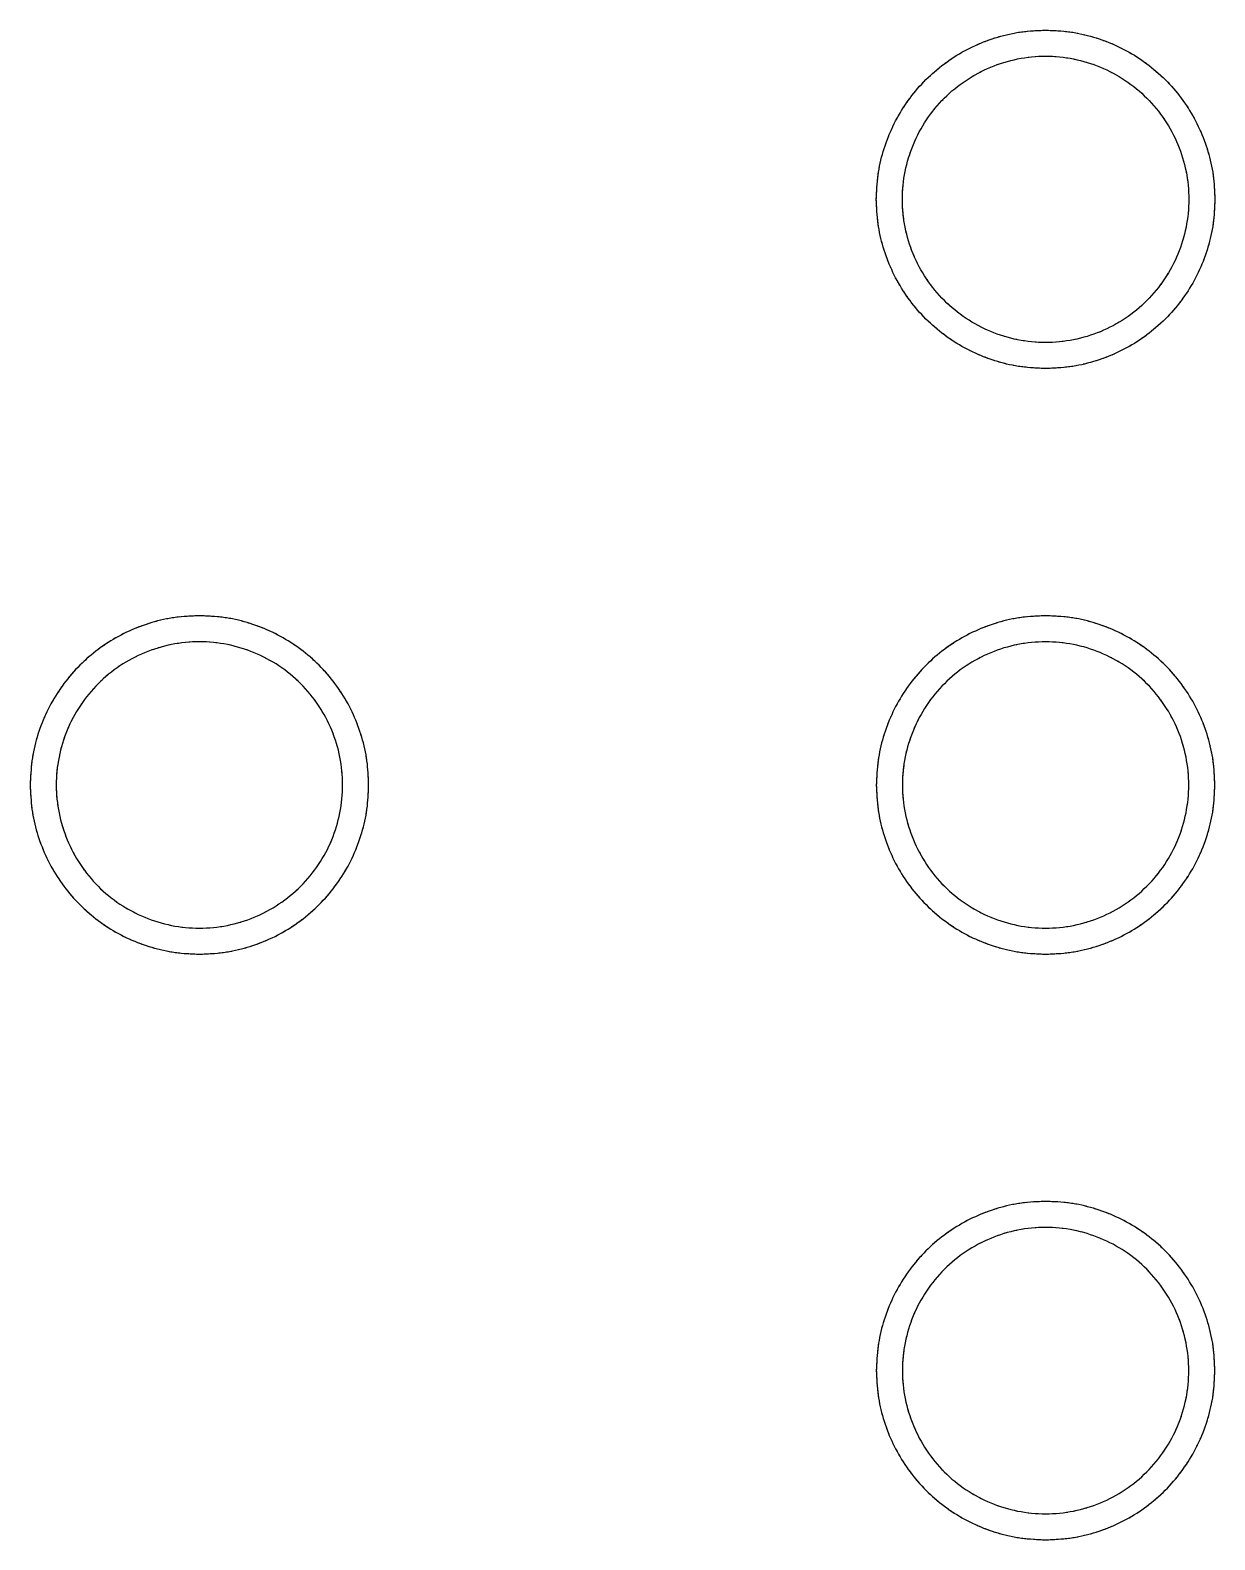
# Model space of a CAD drawing. Header units: millimetres. Extents: x 18456 to 179493, y -203649 to 469211.
# Drawn here: x 116281.9 to 116372.9, y 124331 to 124447 of the extents above; entities that cross this region are included whole.
import ezdxf

# ---------------------------------------------------------------- set-up
doc = ezdxf.new("R2010")
doc.units = ezdxf.units.MM
doc.linetypes.add('X-평면도(기본형)$0$HIDDENX2', pattern=[0.75, 0.5, -0.25])
doc.layers.add('X-평면도(기본형)$0$FUR', color=6, linetype='Continuous', true_color=0xff00ff)
doc.layers.add('X-평면도(기본형)$0$KITC', color=6, linetype='Continuous', true_color=0xff00ff)

# ---------------------------------------------------------------- blocks, each defined once
blk = doc.blocks.new('X-평면도(기본형)$0$SB1703 1500')
at = {"layer": 'X-평면도(기본형)$0$FUR', "color": 8, "linetype": 'X-평면도(기본형)$0$HIDDENX2', "ltscale": 2, "true_color": 0x808080}
for points, knots in [([(829.7, 458), (829.07, 457.98), (827.83, 457.93), (826.02, 457.51), (824.28, 456.87), (822.65, 455.98), (821.16, 454.87), (819.84, 453.55), (818.72, 452.05), (817.83, 450.42), (817.19, 448.69), (816.77, 446.87), (816.72, 445.63), (816.7, 445)], [0, 0, 0, 0, 0.09151, 0.182222, 0.272609, 0.363102, 0.45415, 0.545928, 0.636966, 0.727442, 0.817806, 0.908497, 1, 1, 1, 1]), ([(842.7, 445), (842.67, 445.63), (842.62, 446.87), (842.21, 448.69), (841.56, 450.42), (840.67, 452.05), (839.56, 453.55), (838.23, 454.87), (836.74, 455.98), (835.11, 456.87), (833.38, 457.51), (831.56, 457.93), (830.32, 457.98), (829.7, 458)], [0, 0, 0, 0, 0.091507, 0.1822, 0.272562, 0.363034, 0.454068, 0.545843, 0.636888, 0.72738, 0.817767, 0.908483, 1, 1, 1, 1]), ([(840.7, 445), (840.7, 445.72), (840.55, 447.17), (840.13, 448.55), (839.31, 450.54), (838.49, 451.77), (836.47, 453.79), (835.22, 454.62), (832.59, 455.71), (831.13, 456.01), (828.27, 456.01), (826.8, 455.71), (824.17, 454.62), (822.93, 453.79), (820.91, 451.77), (820.08, 450.53), (818.99, 447.89), (818.69, 446.44), (818.7, 445)], [0, 0, 0, 0, 0.0625, 0.125, 0.125, 0.25, 0.25, 0.375, 0.375, 0.5, 0.5, 0.625, 0.625, 0.75, 0.75, 0.875, 0.875, 1, 1, 1, 1]), ([(816.7, 445), (816.72, 444.38), (816.77, 443.14), (817.19, 441.32), (817.83, 439.58), (818.72, 437.95), (819.84, 436.46), (821.16, 435.14), (822.65, 434.02), (824.28, 433.14), (826.02, 432.49), (827.83, 432.08), (829.07, 432.03), (829.7, 432)], [0, 0, 0, 0, 0.091504, 0.182195, 0.272557, 0.36303, 0.454066, 0.545843, 0.636889, 0.727381, 0.817769, 0.908484, 1, 1, 1, 1]), ([(818.7, 445), (818.7, 443.56), (818.98, 442.13), (820.08, 439.47), (820.91, 438.24), (822.93, 436.21), (824.17, 435.38), (826.81, 434.29), (828.27, 434), (831.13, 434), (832.59, 434.29), (835.23, 435.39), (836.46, 436.21), (838.49, 438.24), (839.31, 439.47), (840.14, 441.47), (840.55, 442.84), (840.7, 444.28), (840.7, 445)], [0, 0, 0, 0, 0.125, 0.125, 0.25, 0.25, 0.375, 0.375, 0.5, 0.5, 0.625, 0.625, 0.75, 0.75, 0.875, 0.875, 0.9375, 1, 1, 1, 1]), ([(829.7, 432), (830.32, 432.03), (831.56, 432.08), (833.38, 432.49), (835.11, 433.14), (836.74, 434.02), (838.23, 435.14), (839.56, 436.46), (840.67, 437.96), (841.56, 439.58), (842.21, 441.32), (842.62, 443.14), (842.67, 444.38), (842.7, 445)], [0, 0, 0, 0, 0.091512, 0.182226, 0.272615, 0.363111, 0.45416, 0.545939, 0.636977, 0.727451, 0.817812, 0.908501, 1, 1, 1, 1]), ([(816.7, 400), (816.72, 400.63), (816.77, 401.87), (817.19, 403.69), (817.83, 405.42), (818.72, 407.05), (819.84, 408.55), (821.16, 409.87), (822.66, 410.98), (824.28, 411.87), (826.02, 412.52), (827.84, 412.93), (829.07, 412.98), (829.7, 413)], [0, 0, 0, 0, 0.091545, 0.182268, 0.272654, 0.363142, 0.454185, 0.545959, 0.636993, 0.727469, 0.817834, 0.90852, 1, 1, 1, 1]), ([(829.7, 413), (830.32, 412.98), (831.56, 412.93), (833.37, 412.52), (835.11, 411.87), (836.74, 410.98), (838.23, 409.87), (839.55, 408.55), (840.67, 407.05), (841.56, 405.42), (842.21, 403.69), (842.62, 401.87), (842.67, 400.63), (842.7, 400)], [0, 0, 0, 0, 0.09148, 0.182167, 0.272532, 0.363007, 0.45404, 0.545811, 0.636853, 0.727341, 0.817728, 0.908452, 1, 1, 1, 1]), ([(881.7, 400), (881.72, 400.63), (881.77, 401.87), (882.19, 403.69), (882.83, 405.42), (883.72, 407.05), (884.84, 408.55), (886.16, 409.87), (887.66, 410.98), (889.28, 411.87), (891.02, 412.52), (892.84, 412.93), (894.07, 412.98), (894.7, 413)], [0, 0, 0, 0, 0.091551, 0.182276, 0.272663, 0.363152, 0.454195, 0.545967, 0.637001, 0.727475, 0.817839, 0.908524, 1, 1, 1, 1]), ([(894.7, 413), (895.32, 412.98), (896.56, 412.93), (898.37, 412.52), (900.11, 411.87), (901.74, 410.98), (903.23, 409.87), (904.55, 408.55), (905.67, 407.05), (906.56, 405.42), (907.21, 403.69), (907.62, 401.87), (907.67, 400.63), (907.7, 400)], [0, 0, 0, 0, 0.091477, 0.182162, 0.272526, 0.363001, 0.454033, 0.545804, 0.636846, 0.727334, 0.817721, 0.908447, 1, 1, 1, 1]), ([(818.7, 400), (818.7, 401.44), (818.98, 402.89), (820.09, 405.55), (820.9, 406.76), (822.93, 408.8), (824.16, 409.62), (826.83, 410.72), (828.26, 411), (831.13, 411), (832.58, 410.72), (835.24, 409.61), (836.46, 408.8), (838.49, 406.77), (839.31, 405.54), (840.13, 403.55), (840.55, 402.17), (840.7, 400.72), (840.7, 400)], [0, 0, 0, 0, 0.125, 0.125, 0.25, 0.25, 0.375, 0.375, 0.5, 0.5, 0.625, 0.625, 0.75, 0.75, 0.875, 0.875, 0.9375, 1, 1, 1, 1]), ([(883.7, 400.01), (883.7, 401.44), (883.98, 402.87), (885.08, 405.54), (885.91, 406.77), (887.93, 408.8), (889.17, 409.62), (891.81, 410.71), (893.27, 411.01), (896.13, 411.01), (897.59, 410.71), (900.23, 409.62), (901.46, 408.8), (903.49, 406.77), (904.31, 405.54), (905.14, 403.54), (905.55, 402.16), (905.7, 400.72), (905.7, 400)], [0, 0, 0, 0, 0.125, 0.125, 0.25, 0.25, 0.375, 0.375, 0.5, 0.5, 0.625, 0.625, 0.75, 0.75, 0.875, 0.875, 0.9375, 1, 1, 1, 1]), ([(829.7, 387), (829.07, 387.03), (827.84, 387.08), (826.02, 387.49), (824.28, 388.13), (822.66, 389.02), (821.16, 390.14), (819.84, 391.46), (818.72, 392.95), (817.83, 394.58), (817.19, 396.32), (816.77, 398.14), (816.72, 399.38), (816.7, 400)], [0, 0, 0, 0, 0.091479, 0.182166, 0.272531, 0.363007, 0.454041, 0.545815, 0.636857, 0.727346, 0.817732, 0.908455, 1, 1, 1, 1]), ([(840.7, 400), (840.7, 399.28), (840.56, 397.85), (840.13, 396.45), (839.3, 394.46), (838.49, 393.24), (836.46, 391.21), (835.23, 390.39), (832.57, 389.29), (831.14, 389), (828.26, 389), (826.81, 389.29), (824.15, 390.4), (822.94, 391.21), (820.9, 393.24), (820.08, 394.47), (818.98, 397.13), (818.7, 398.56), (818.7, 400)], [0, 0, 0, 0, 0.0625, 0.125, 0.125, 0.25, 0.25, 0.375, 0.375, 0.5, 0.5, 0.625, 0.625, 0.75, 0.75, 0.875, 0.875, 1, 1, 1, 1]), ([(842.7, 400), (842.67, 399.38), (842.62, 398.14), (842.21, 396.32), (841.56, 394.58), (840.67, 392.95), (839.55, 391.46), (838.23, 390.14), (836.74, 389.02), (835.11, 388.13), (833.37, 387.49), (831.56, 387.08), (830.32, 387.03), (829.7, 387)], [0, 0, 0, 0, 0.091548, 0.182272, 0.272659, 0.363147, 0.454189, 0.54596, 0.636993, 0.727468, 0.817833, 0.90852, 1, 1, 1, 1]), ([(894.7, 387), (894.07, 387.03), (892.84, 387.08), (891.02, 387.49), (889.29, 388.13), (887.66, 389.02), (886.16, 390.14), (884.84, 391.46), (883.72, 392.95), (882.83, 394.58), (882.19, 396.32), (881.77, 398.14), (881.72, 399.38), (881.7, 400)], [0, 0, 0, 0, 0.091476, 0.18216, 0.272525, 0.362999, 0.454033, 0.545805, 0.636848, 0.727337, 0.817724, 0.908449, 1, 1, 1, 1]), ([(905.7, 400), (905.7, 399.28), (905.55, 397.83), (905.13, 396.46), (904.31, 394.47), (903.49, 393.23), (901.47, 391.21), (900.22, 390.38), (897.59, 389.29), (896.13, 389), (893.27, 389), (891.8, 389.29), (889.17, 390.39), (887.93, 391.21), (885.91, 393.23), (885.08, 394.47), (883.99, 397.11), (883.69, 398.57), (883.7, 400.01)], [0, 0, 0, 0, 0.0625, 0.125, 0.125, 0.25, 0.25, 0.375, 0.375, 0.5, 0.5, 0.625, 0.625, 0.75, 0.75, 0.875, 0.875, 1, 1, 1, 1]), ([(907.7, 400), (907.67, 399.38), (907.62, 398.13), (907.21, 396.32), (906.56, 394.58), (905.67, 392.95), (904.55, 391.46), (903.23, 390.14), (901.74, 389.02), (900.11, 388.13), (898.37, 387.49), (896.56, 387.08), (895.32, 387.03), (894.7, 387)], [0, 0, 0, 0, 0.091552, 0.182279, 0.272666, 0.363154, 0.454196, 0.545967, 0.636999, 0.727474, 0.817838, 0.908523, 1, 1, 1, 1]), ([(816.7, 355.01), (816.72, 355.63), (816.77, 356.87), (817.19, 358.69), (817.83, 360.42), (818.72, 362.05), (819.84, 363.55), (821.16, 364.87), (822.65, 365.98), (824.28, 366.87), (826.02, 367.51), (827.83, 367.93), (829.07, 367.98), (829.7, 368)], [0, 0, 0, 0, 0.091504, 0.182195, 0.272557, 0.36303, 0.454066, 0.545843, 0.636889, 0.727381, 0.817769, 0.908484, 1, 1, 1, 1]), ([(829.7, 368), (830.32, 367.98), (831.56, 367.93), (833.38, 367.51), (835.11, 366.87), (836.74, 365.98), (838.23, 364.87), (839.56, 363.55), (840.67, 362.05), (841.56, 360.42), (842.21, 358.69), (842.62, 356.87), (842.67, 355.63), (842.7, 355)], [0, 0, 0, 0, 0.091512, 0.182226, 0.272615, 0.363111, 0.45416, 0.545939, 0.636977, 0.727451, 0.817812, 0.908501, 1, 1, 1, 1]), ([(818.7, 355.01), (818.7, 356.44), (818.98, 357.87), (820.08, 360.54), (820.91, 361.77), (822.93, 363.8), (824.17, 364.62), (826.81, 365.71), (828.27, 366.01), (831.13, 366.01), (832.59, 365.71), (835.23, 364.62), (836.46, 363.8), (838.49, 361.77), (839.31, 360.54), (840.14, 358.54), (840.55, 357.16), (840.7, 355.73), (840.7, 355)], [0, 0, 0, 0, 0.125, 0.125, 0.25, 0.25, 0.375, 0.375, 0.5, 0.5, 0.625, 0.625, 0.75, 0.75, 0.875, 0.875, 0.9375, 1, 1, 1, 1]), ([(829.7, 342), (829.07, 342.03), (827.83, 342.08), (826.02, 342.49), (824.28, 343.14), (822.65, 344.02), (821.16, 345.14), (819.84, 346.46), (818.72, 347.96), (817.83, 349.58), (817.19, 351.32), (816.77, 353.14), (816.72, 354.38), (816.7, 355)], [0, 0, 0, 0, 0.09151, 0.182222, 0.272609, 0.363102, 0.45415, 0.545928, 0.636966, 0.727442, 0.817806, 0.908497, 1, 1, 1, 1]), ([(840.7, 355), (840.7, 354.28), (840.55, 352.83), (840.13, 351.46), (839.31, 349.47), (838.49, 348.23), (836.47, 346.21), (835.22, 345.38), (832.59, 344.29), (831.13, 344), (828.27, 344), (826.8, 344.29), (824.17, 345.39), (822.93, 346.21), (820.91, 348.23), (820.08, 349.47), (818.99, 352.11), (818.69, 353.57), (818.7, 355.01)], [0, 0, 0, 0, 0.0625, 0.125, 0.125, 0.25, 0.25, 0.375, 0.375, 0.5, 0.5, 0.625, 0.625, 0.75, 0.75, 0.875, 0.875, 1, 1, 1, 1]), ([(842.7, 355), (842.67, 354.38), (842.62, 353.14), (842.21, 351.32), (841.56, 349.58), (840.67, 347.96), (839.56, 346.46), (838.23, 345.14), (836.74, 344.02), (835.11, 343.14), (833.38, 342.49), (831.56, 342.08), (830.32, 342.03), (829.7, 342)], [0, 0, 0, 0, 0.091507, 0.1822, 0.272562, 0.363034, 0.454068, 0.545843, 0.636888, 0.72738, 0.817767, 0.908483, 1, 1, 1, 1])]:
    blk.add_open_spline(points, degree=3, knots=knots, dxfattribs=at)
at = {"layer": 'X-평면도(기본형)$0$FUR', "color": 8, "true_color": 0x808080}
for points, knots in [([(829.7, 458), (829.07, 457.98), (827.83, 457.93), (826.02, 457.51), (824.28, 456.87), (822.65, 455.98), (821.16, 454.87), (819.84, 453.55), (818.72, 452.05), (817.83, 450.42), (817.19, 448.69), (816.77, 446.87), (816.72, 445.63), (816.7, 445)], [0, 0, 0, 0, 0.09151, 0.182222, 0.272609, 0.363102, 0.45415, 0.545928, 0.636966, 0.727442, 0.817806, 0.908497, 1, 1, 1, 1]), ([(842.7, 445), (842.67, 445.63), (842.62, 446.87), (842.21, 448.69), (841.56, 450.42), (840.67, 452.05), (839.56, 453.55), (838.23, 454.87), (836.74, 455.98), (835.11, 456.87), (833.38, 457.51), (831.56, 457.93), (830.32, 457.98), (829.7, 458)], [0, 0, 0, 0, 0.091507, 0.1822, 0.272562, 0.363034, 0.454068, 0.545843, 0.636888, 0.72738, 0.817767, 0.908483, 1, 1, 1, 1]), ([(840.7, 445), (840.7, 445.72), (840.55, 447.17), (840.13, 448.55), (839.31, 450.54), (838.49, 451.77), (836.47, 453.79), (835.22, 454.62), (832.59, 455.71), (831.13, 456.01), (828.27, 456.01), (826.8, 455.71), (824.17, 454.62), (822.93, 453.79), (820.91, 451.77), (820.08, 450.53), (818.99, 447.89), (818.69, 446.44), (818.7, 445)], [0, 0, 0, 0, 0.0625, 0.125, 0.125, 0.25, 0.25, 0.375, 0.375, 0.5, 0.5, 0.625, 0.625, 0.75, 0.75, 0.875, 0.875, 1, 1, 1, 1]), ([(816.7, 445), (816.72, 444.38), (816.77, 443.14), (817.19, 441.32), (817.83, 439.58), (818.72, 437.95), (819.84, 436.46), (821.16, 435.14), (822.65, 434.02), (824.28, 433.14), (826.02, 432.49), (827.83, 432.08), (829.07, 432.03), (829.7, 432)], [0, 0, 0, 0, 0.091504, 0.182195, 0.272557, 0.36303, 0.454066, 0.545843, 0.636889, 0.727381, 0.817769, 0.908484, 1, 1, 1, 1]), ([(818.7, 445), (818.7, 443.56), (818.98, 442.13), (820.08, 439.47), (820.91, 438.24), (822.93, 436.21), (824.17, 435.38), (826.81, 434.29), (828.27, 434), (831.13, 434), (832.59, 434.29), (835.23, 435.39), (836.46, 436.21), (838.49, 438.24), (839.31, 439.47), (840.14, 441.47), (840.55, 442.84), (840.7, 444.28), (840.7, 445)], [0, 0, 0, 0, 0.125, 0.125, 0.25, 0.25, 0.375, 0.375, 0.5, 0.5, 0.625, 0.625, 0.75, 0.75, 0.875, 0.875, 0.9375, 1, 1, 1, 1]), ([(829.7, 432), (830.32, 432.03), (831.56, 432.08), (833.38, 432.49), (835.11, 433.14), (836.74, 434.02), (838.23, 435.14), (839.56, 436.46), (840.67, 437.96), (841.56, 439.58), (842.21, 441.32), (842.62, 443.14), (842.67, 444.38), (842.7, 445)], [0, 0, 0, 0, 0.091512, 0.182226, 0.272615, 0.363111, 0.45416, 0.545939, 0.636977, 0.727451, 0.817812, 0.908501, 1, 1, 1, 1]), ([(816.7, 400), (816.72, 400.63), (816.77, 401.87), (817.19, 403.69), (817.83, 405.42), (818.72, 407.05), (819.84, 408.55), (821.16, 409.87), (822.66, 410.98), (824.28, 411.87), (826.02, 412.52), (827.84, 412.93), (829.07, 412.98), (829.7, 413)], [0, 0, 0, 0, 0.091545, 0.182268, 0.272654, 0.363142, 0.454185, 0.545959, 0.636993, 0.727469, 0.817834, 0.90852, 1, 1, 1, 1]), ([(829.7, 413), (830.32, 412.98), (831.56, 412.93), (833.37, 412.52), (835.11, 411.87), (836.74, 410.98), (838.23, 409.87), (839.55, 408.55), (840.67, 407.05), (841.56, 405.42), (842.21, 403.69), (842.62, 401.87), (842.67, 400.63), (842.7, 400)], [0, 0, 0, 0, 0.09148, 0.182167, 0.272532, 0.363007, 0.45404, 0.545811, 0.636853, 0.727341, 0.817728, 0.908452, 1, 1, 1, 1]), ([(881.7, 400), (881.72, 400.63), (881.77, 401.87), (882.19, 403.69), (882.83, 405.42), (883.72, 407.05), (884.84, 408.55), (886.16, 409.87), (887.66, 410.98), (889.28, 411.87), (891.02, 412.52), (892.84, 412.93), (894.07, 412.98), (894.7, 413)], [0, 0, 0, 0, 0.091551, 0.182276, 0.272663, 0.363152, 0.454195, 0.545967, 0.637001, 0.727475, 0.817839, 0.908524, 1, 1, 1, 1]), ([(894.7, 413), (895.32, 412.98), (896.56, 412.93), (898.37, 412.52), (900.11, 411.87), (901.74, 410.98), (903.23, 409.87), (904.55, 408.55), (905.67, 407.05), (906.56, 405.42), (907.21, 403.69), (907.62, 401.87), (907.67, 400.63), (907.7, 400)], [0, 0, 0, 0, 0.091477, 0.182162, 0.272526, 0.363001, 0.454033, 0.545804, 0.636846, 0.727334, 0.817721, 0.908447, 1, 1, 1, 1]), ([(818.7, 400), (818.7, 401.44), (818.98, 402.89), (820.09, 405.55), (820.9, 406.76), (822.93, 408.8), (824.16, 409.62), (826.83, 410.72), (828.26, 411), (831.13, 411), (832.58, 410.72), (835.24, 409.61), (836.46, 408.8), (838.49, 406.77), (839.31, 405.54), (840.13, 403.55), (840.55, 402.17), (840.7, 400.72), (840.7, 400)], [0, 0, 0, 0, 0.125, 0.125, 0.25, 0.25, 0.375, 0.375, 0.5, 0.5, 0.625, 0.625, 0.75, 0.75, 0.875, 0.875, 0.9375, 1, 1, 1, 1]), ([(883.7, 400.01), (883.7, 401.44), (883.98, 402.87), (885.08, 405.54), (885.91, 406.77), (887.93, 408.8), (889.17, 409.62), (891.81, 410.71), (893.27, 411.01), (896.13, 411.01), (897.59, 410.71), (900.23, 409.62), (901.46, 408.8), (903.49, 406.77), (904.31, 405.54), (905.14, 403.54), (905.55, 402.16), (905.7, 400.72), (905.7, 400)], [0, 0, 0, 0, 0.125, 0.125, 0.25, 0.25, 0.375, 0.375, 0.5, 0.5, 0.625, 0.625, 0.75, 0.75, 0.875, 0.875, 0.9375, 1, 1, 1, 1]), ([(829.7, 387), (829.07, 387.03), (827.84, 387.08), (826.02, 387.49), (824.28, 388.13), (822.66, 389.02), (821.16, 390.14), (819.84, 391.46), (818.72, 392.95), (817.83, 394.58), (817.19, 396.32), (816.77, 398.14), (816.72, 399.38), (816.7, 400)], [0, 0, 0, 0, 0.091479, 0.182166, 0.272531, 0.363007, 0.454041, 0.545815, 0.636857, 0.727346, 0.817732, 0.908455, 1, 1, 1, 1]), ([(840.7, 400), (840.7, 399.28), (840.56, 397.85), (840.13, 396.45), (839.3, 394.46), (838.49, 393.24), (836.46, 391.21), (835.23, 390.39), (832.57, 389.29), (831.14, 389), (828.26, 389), (826.81, 389.29), (824.15, 390.4), (822.94, 391.21), (820.9, 393.24), (820.08, 394.47), (818.98, 397.13), (818.7, 398.56), (818.7, 400)], [0, 0, 0, 0, 0.0625, 0.125, 0.125, 0.25, 0.25, 0.375, 0.375, 0.5, 0.5, 0.625, 0.625, 0.75, 0.75, 0.875, 0.875, 1, 1, 1, 1]), ([(842.7, 400), (842.67, 399.38), (842.62, 398.14), (842.21, 396.32), (841.56, 394.58), (840.67, 392.95), (839.55, 391.46), (838.23, 390.14), (836.74, 389.02), (835.11, 388.13), (833.37, 387.49), (831.56, 387.08), (830.32, 387.03), (829.7, 387)], [0, 0, 0, 0, 0.091548, 0.182272, 0.272659, 0.363147, 0.454189, 0.54596, 0.636993, 0.727468, 0.817833, 0.90852, 1, 1, 1, 1]), ([(894.7, 387), (894.07, 387.03), (892.84, 387.08), (891.02, 387.49), (889.29, 388.13), (887.66, 389.02), (886.16, 390.14), (884.84, 391.46), (883.72, 392.95), (882.83, 394.58), (882.19, 396.32), (881.77, 398.14), (881.72, 399.38), (881.7, 400)], [0, 0, 0, 0, 0.091476, 0.18216, 0.272525, 0.362999, 0.454033, 0.545805, 0.636848, 0.727337, 0.817724, 0.908449, 1, 1, 1, 1]), ([(905.7, 400), (905.7, 399.28), (905.55, 397.83), (905.13, 396.46), (904.31, 394.47), (903.49, 393.23), (901.47, 391.21), (900.22, 390.38), (897.59, 389.29), (896.13, 389), (893.27, 389), (891.8, 389.29), (889.17, 390.39), (887.93, 391.21), (885.91, 393.23), (885.08, 394.47), (883.99, 397.11), (883.69, 398.57), (883.7, 400.01)], [0, 0, 0, 0, 0.0625, 0.125, 0.125, 0.25, 0.25, 0.375, 0.375, 0.5, 0.5, 0.625, 0.625, 0.75, 0.75, 0.875, 0.875, 1, 1, 1, 1]), ([(907.7, 400), (907.67, 399.38), (907.62, 398.13), (907.21, 396.32), (906.56, 394.58), (905.67, 392.95), (904.55, 391.46), (903.23, 390.14), (901.74, 389.02), (900.11, 388.13), (898.37, 387.49), (896.56, 387.08), (895.32, 387.03), (894.7, 387)], [0, 0, 0, 0, 0.091552, 0.182279, 0.272666, 0.363154, 0.454196, 0.545967, 0.636999, 0.727474, 0.817838, 0.908523, 1, 1, 1, 1]), ([(816.7, 355.01), (816.72, 355.63), (816.77, 356.87), (817.19, 358.69), (817.83, 360.42), (818.72, 362.05), (819.84, 363.55), (821.16, 364.87), (822.65, 365.98), (824.28, 366.87), (826.02, 367.51), (827.83, 367.93), (829.07, 367.98), (829.7, 368)], [0, 0, 0, 0, 0.091504, 0.182195, 0.272557, 0.36303, 0.454066, 0.545843, 0.636889, 0.727381, 0.817769, 0.908484, 1, 1, 1, 1]), ([(829.7, 368), (830.32, 367.98), (831.56, 367.93), (833.38, 367.51), (835.11, 366.87), (836.74, 365.98), (838.23, 364.87), (839.56, 363.55), (840.67, 362.05), (841.56, 360.42), (842.21, 358.69), (842.62, 356.87), (842.67, 355.63), (842.7, 355)], [0, 0, 0, 0, 0.091512, 0.182226, 0.272615, 0.363111, 0.45416, 0.545939, 0.636977, 0.727451, 0.817812, 0.908501, 1, 1, 1, 1]), ([(818.7, 355.01), (818.7, 356.44), (818.98, 357.87), (820.08, 360.54), (820.91, 361.77), (822.93, 363.8), (824.17, 364.62), (826.81, 365.71), (828.27, 366.01), (831.13, 366.01), (832.59, 365.71), (835.23, 364.62), (836.46, 363.8), (838.49, 361.77), (839.31, 360.54), (840.14, 358.54), (840.55, 357.16), (840.7, 355.73), (840.7, 355)], [0, 0, 0, 0, 0.125, 0.125, 0.25, 0.25, 0.375, 0.375, 0.5, 0.5, 0.625, 0.625, 0.75, 0.75, 0.875, 0.875, 0.9375, 1, 1, 1, 1]), ([(829.7, 342), (829.07, 342.03), (827.83, 342.08), (826.02, 342.49), (824.28, 343.14), (822.65, 344.02), (821.16, 345.14), (819.84, 346.46), (818.72, 347.96), (817.83, 349.58), (817.19, 351.32), (816.77, 353.14), (816.72, 354.38), (816.7, 355)], [0, 0, 0, 0, 0.09151, 0.182222, 0.272609, 0.363102, 0.45415, 0.545928, 0.636966, 0.727442, 0.817806, 0.908497, 1, 1, 1, 1]), ([(840.7, 355), (840.7, 354.28), (840.55, 352.83), (840.13, 351.46), (839.31, 349.47), (838.49, 348.23), (836.47, 346.21), (835.22, 345.38), (832.59, 344.29), (831.13, 344), (828.27, 344), (826.8, 344.29), (824.17, 345.39), (822.93, 346.21), (820.91, 348.23), (820.08, 349.47), (818.99, 352.11), (818.69, 353.57), (818.7, 355.01)], [0, 0, 0, 0, 0.0625, 0.125, 0.125, 0.25, 0.25, 0.375, 0.375, 0.5, 0.5, 0.625, 0.625, 0.75, 0.75, 0.875, 0.875, 1, 1, 1, 1]), ([(842.7, 355), (842.67, 354.38), (842.62, 353.14), (842.21, 351.32), (841.56, 349.58), (840.67, 347.96), (839.56, 346.46), (838.23, 345.14), (836.74, 344.02), (835.11, 343.14), (833.38, 342.49), (831.56, 342.08), (830.32, 342.03), (829.7, 342)], [0, 0, 0, 0, 0.091507, 0.1822, 0.272562, 0.363034, 0.454068, 0.545843, 0.636888, 0.72738, 0.817767, 0.908483, 1, 1, 1, 1])]:
    blk.add_open_spline(points, degree=3, knots=knots, dxfattribs=at)
blk = doc.blocks.new('X-평면도(기본형)$0$ba15002200')
at = {"layer": 'X-평면도(기본형)$0$FUR'}
blk.add_blockref('X-평면도(기본형)$0$SB1703 1500', (0, 1400), dxfattribs=at)

msp = doc.modelspace()

# ---------------------------------------------------------------- block references
at = {"layer": 'X-평면도(기본형)$0$KITC', "xscale": -1}
msp.add_blockref('X-평면도(기본형)$0$ba15002200', (117189.63, 122588.95), dxfattribs=at)

doc.saveas('drawing.dxf')
